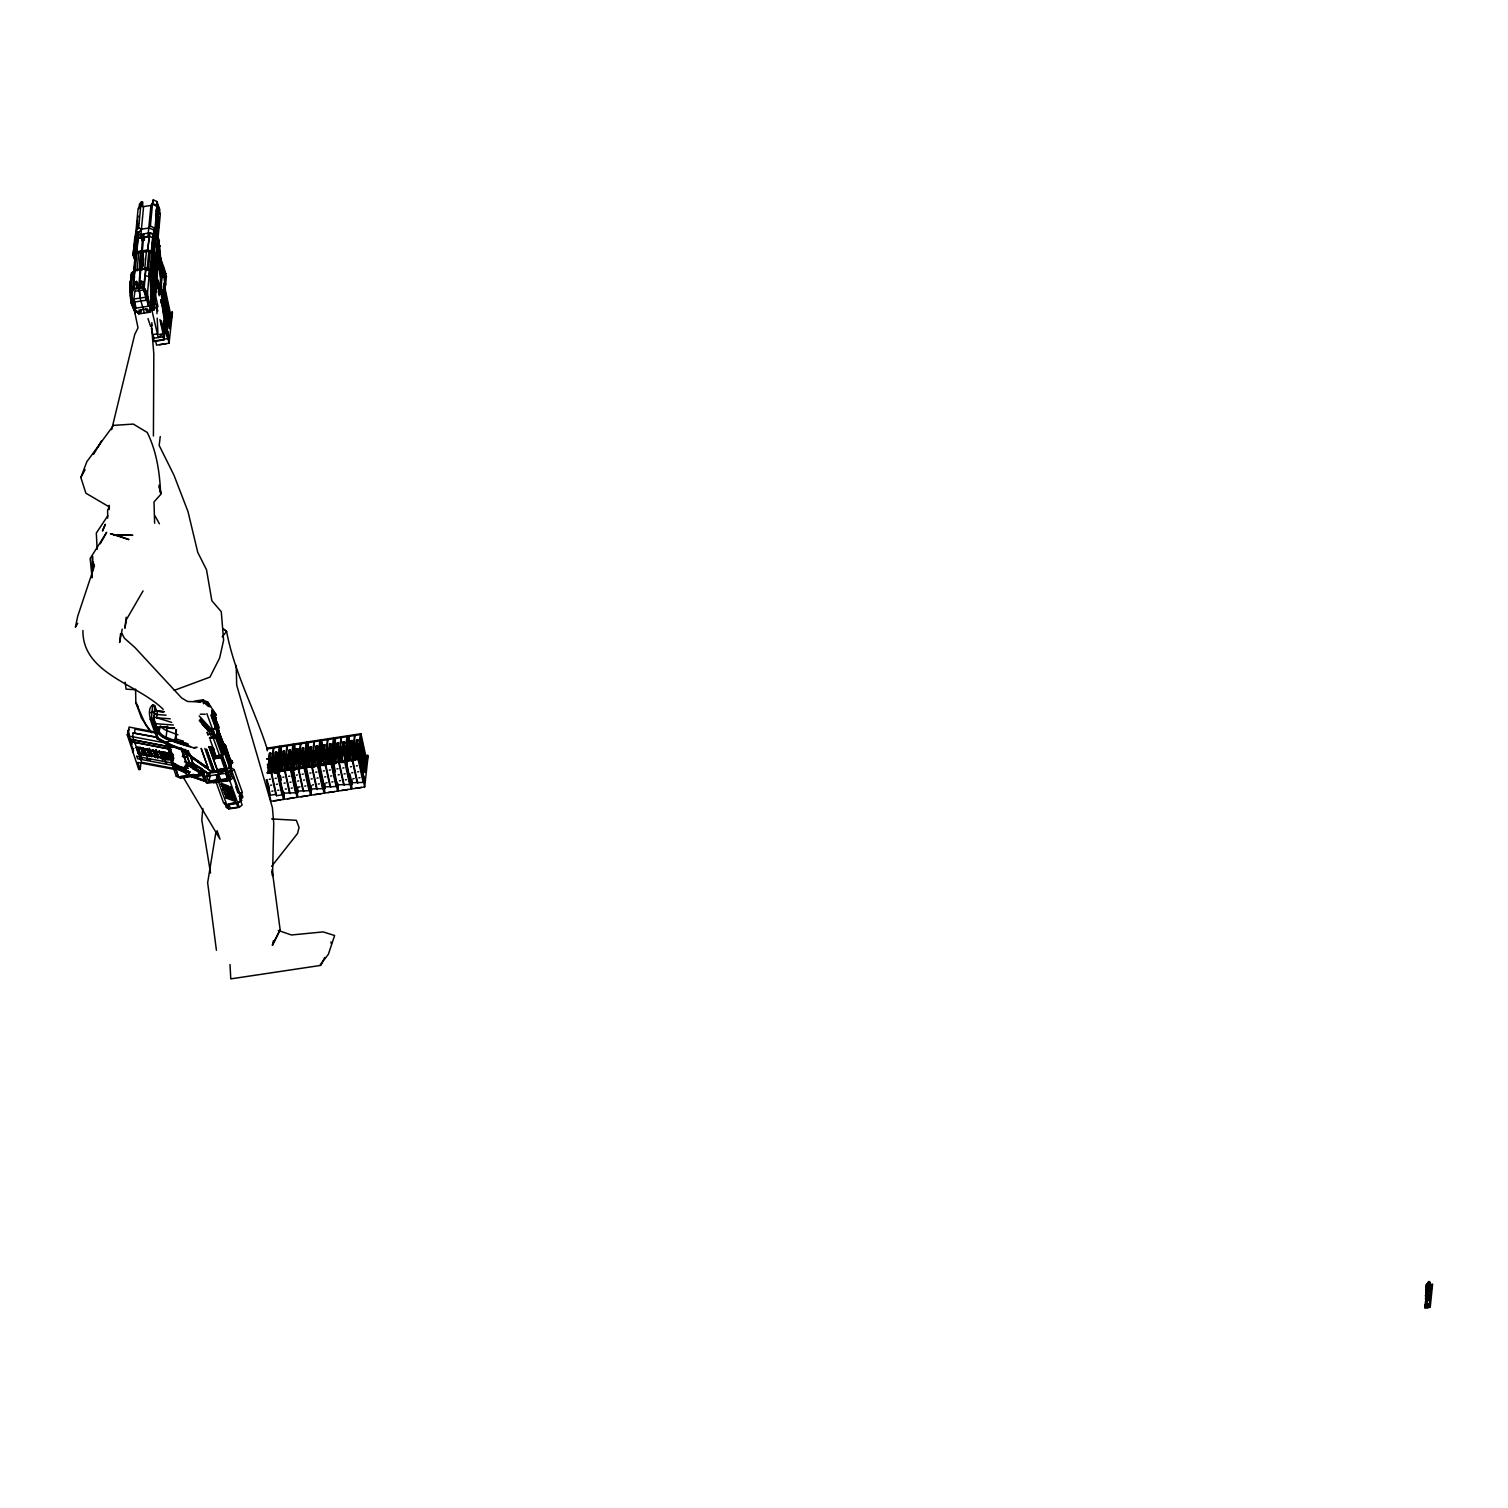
<?xml version="1.0" encoding="UTF-8"?>
<svg xmlns="http://www.w3.org/2000/svg" width="1508" height="1508" viewBox="0 0 1508 1508"><rect width="100%" height="100%" fill="white"/><g stroke="black" fill="none" stroke-linecap="round" stroke-linejoin="round"><path stroke-width="1.5" d="M164.429 331.76L163.75 338.753L164.24 337.679A77.775 17.304 81.3 0 0 165.126 324.748L165.258 317.679A103.675 23.054 81.3 0 0 164.919 314.776M276.812 760.409L275.889 764.462L275.907 752.398M283.523 757.223L283.485 763.387L281.091 764.33L280.394 771.606L281.374 770.607M289.404 758.317L289.423 754.32M296.416 759.41L297.453 749.08L296.416 759.41L297.076 749.137L296.19 757.393L297.019 761.144L297.057 753.133M310.573 755.056L310.591 751.059L310.139 755.319M109.141 509.553L109.179 505.293M1427.925 1292.111L1427.982 1283.911L1427.303 1294.486L1428.359 1283.855L1428.038 1292.092L1428.321 1285.985M142.374 235.399L142.035 240.507L144.259 240.168L144.561 237.039L142.374 235.399L142.035 240.507M269.423 763.368L269.555 757.355M270.573 763.199L270.705 757.186M275.285 764.481L275.361 760.466M276.435 764.292L276.511 760.296L275.889 764.462L275.04 760.635L276.303 752.322M282.957 761.295L283.07 755.282M284.07 763.123L284.183 757.11L283.824 761.521M288.971 754.377L288.895 758.392L289.385 754.377M290.045 758.204L290.12 754.207M296.605 753.208L296.435 761.22L297.717 755.225M297.585 761.05L297.755 753.039M310.045 755.15L310.139 751.135M311.195 754.961L311.289 750.946M337.113 750.984L337.189 746.969M338.263 750.814L338.339 746.799M1427.397 1292.205L1427.586 1283.968L1429.471 1285.815M1428.566 1292.017L1428.736 1283.798L1427.737 1294.298L1426.587 1294.486L1427.586 1283.949M161.111 299.809A170.442 37.907 81.3 0 1 163.354 313.664A15.664 3.487 81.3 0 1 164.07 323.994A76.738 17.059 81.3 0 1 163.184 336.774L163.938 340.224L165.937 317.585A103.675 23.054 81.3 0 0 161.601 288.48L159.075 255.399L155.494 285.936M283.711 757.186L282.618 771.116L281.506 771.285L282.957 751.135L284.522 750.89L283.391 763.123L284.937 763.745L286.181 753.736M289.536 758.298L289.668 754.264M297.019 761.144L296.19 757.393L297.019 761.144L297.302 753.095M310.686 755.037L310.837 751.022M337.886 746.875L337.208 751.173M159.094 256.586L159.264 253.024L153.401 238.453L154.476 239.715M162.053 326.614L163.43 328.631A76.738 17.059 81.3 0 1 163.053 333.909A111.14 77.172 -59 0 1 158.265 337.528L151.969 310.629A14.722 3.28 81.3 0 0 151.064 307.557L150.8 306.897M164.033 308.97L164.315 303.447M165.315 314.908L166.012 307.519M166.596 320.846L166.634 311.609L167.237 313.419M359.639 752.699L359.922 747.176M361.015 756.809L360.959 749.401L361.298 751.267M361.034 764.33L362.052 755.753L362.203 764.575L362.467 752.209M363.843 763.142L363.485 770.513L363.673 758.844M1430.508 1297.012L1430.828 1284.778L1430.564 1287.625L1431.582 1286.475L1429.113 1281.517L1426.229 1285.023L1425.625 1307.059L1428.076 1307.417L1429.264 1306.116L1431.582 1286.475L1429.754 1281.762M154.627 523.219L154.005 501.938L161.205 493.87L159.056 485.161M269.367 763.557L270.403 753.227L269.574 763.538M275.851 764.386L275.53 758.543M282.901 761.483L283.919 751.154L282.901 761.483L283.485 755.282M315.851 756.432L316.887 746.102L315.851 756.432L316.51 746.158L315.624 754.415L316.435 758.147L314.041 759.278L313.344 766.554L315.907 746.083L317.491 745.838L315.53 766.422M323.164 765.253L325.106 744.669L323.541 744.914L320.978 765.385L321.392 756.601L322.542 755.414L325.954 755.904L325.408 758.712L322.637 758.562L323.956 758.373L323.749 751.154M343.937 741.955L343.504 754L343.164 748.175M1427.982 1283.911L1427.303 1294.486L1428.359 1283.855M135.588 233.627L136.116 232.081L137.115 233.815M154.306 230.743L154.834 229.216L155.833 230.95M163.543 304.804L163.882 300.149M164.806 310.742L165.616 302.995L165.352 305.747M166.087 316.68L166.427 312.024M267.444 767.61L271.289 767.025L272.42 757.242L272.948 758.694M277.811 763.312L278.151 758.675M286.803 756.601L286.143 754.754L285.446 762.143L281.958 761.653L280.978 765.536L284.823 764.952L284.937 763.745M287.255 769.702L288.857 750.23L290.422 749.985L288.594 769.495L290.139 770.117L291.855 754.264M309.743 766.253L311.289 766.875L313.004 751.022L313.532 752.473M326.03 755.923L326.727 748.515L327.387 750.362M331.93 755.018L332.439 748.025M341.637 758.128L341.958 755.319L344.823 755.734L346.161 745.536M354.455 746.215L353.796 744.368L353.079 751.757L354.493 735.508M359.488 743.878L358.979 750.852L360.978 733.717L348.423 735.659L349.234 743.218M1429.264 1306.116L1430.715 1285.023M364.144 763.086L364.352 760.221M1427.039 1303.911L1428.943 1306.06L1427.774 1307.116L1426.945 1304.778L1429.113 1281.517M1431.224 1289.378L1431.224 1286.399M149.311 310.591L150.819 306.067L148.35 299.225L146.238 299.545L146.389 297.114L133.797 299.055L133.496 301.506L135.89 308.141L148.632 306.199L142.996 287.745M159.433 292.986A170.046 37.813 81.3 0 0 157.492 282.75L156.757 281.223L157.944 282.693A170.442 37.907 81.3 0 1 159.886 292.929M156.304 289.611C154.382 292.232 157.077 273.759 158.887 282.222A172.1 38.266 81.3 0 1 164.353 313.513L163.675 313.626A17.04 3.789 81.3 0 1 163.957 315.643M275.022 771.813L276.322 772.812L273.872 772.454L275.323 752.304L276.888 752.077L274.946 772.661L275.926 773.038M295.078 768.722L294.192 770.079L296.492 749.061L298.056 748.816L296.096 769.4L294.72 770.041M335.511 748.232L334.512 763.312L337.076 742.822L338.64 742.596L336.812 762.106M341.26 762.181L342.957 741.917L344.54 741.691L341.807 762.275M351.948 740.692L350.252 760.729L349.14 760.899L350.591 740.748L352.175 740.503L351.175 751.022L353.023 751.757L352.457 754.566L348.631 755.15L349.272 756.959M354.776 760.107L356.491 739.844L358.075 739.599L356.227 759.127M1427.039 1287.04L1426.813 1290.037L1426.361 1285.476L1426.04 1288.322M202.807 808.533L201.808 820.05L210.536 873.075M289.102 758.486L289.819 750.249L288.801 760.579L289.442 750.305L288.801 760.579L288.575 758.562M302.637 756.413L303.353 748.175L302.316 758.505L302.976 748.232L302.316 758.505L302.09 756.488M310.271 755.225L310.987 747.007L309.951 757.336L310.61 747.063L309.951 757.336L309.724 755.319M324.126 744.99L323.485 755.263L324.522 744.933M329.687 752.247L330.403 744.028L329.385 754.358L330.026 744.085L329.385 754.358L329.159 752.341M337.321 751.078L338.037 742.86L337.019 753.171L337.66 742.916L337.019 753.171L336.793 751.154M350.855 749.005L351.571 740.767L350.535 751.097L351.194 740.824L350.535 751.097L350.308 749.08M356.755 748.1L357.471 739.862L356.435 750.192L357.094 739.919L356.435 750.192L356.208 748.175M1426.549 1285.664L1425.965 1298.011M156.078 287.086L156.606 281.657M134.457 310.742C128.708 301.732 129.556 284.937 131.667 274.871M141.337 252.307L138.774 252.703A3.506 2.564 5.5 0 0 136.794 253.646L136.003 254.437A2.997 2.187 5.5 0 0 135.588 256.247L136.587 258.999L134.589 259.357L132.93 254.72L134.646 243.636M134.796 259.263L133.138 254.645L134.796 237.227L137.888 234.739L149.971 232.892L154.702 234.965L154.118 232.684M133.496 255.681L135.663 232.873L136.87 231.968L139.056 236.662M134.74 312.74C137.586 315.53 126.917 291.478 130.706 280.017L131.931 279.47L132.61 272.326L134.891 269.97L145.899 268.292L151.026 269.857L152.233 274.55M133.138 254.645L134.344 254.098L136.531 234.475M140.583 309.969L141.3 311.968L138.302 312.269L133.854 308.669L131.385 301.826L130.536 295.662L132.723 272.665L135.023 270.309L146.031 268.631L150.574 269.932L150.706 300.884L153.91 309.8L155.362 291.968L154.495 303.768M132.93 254.72L134.476 254.437L136.549 232.741M138.661 223.504L137.285 223.712L137.096 225.653L138.472 225.446M137.473 221.77L137.662 219.829M137.85 217.887L138.039 215.946M139.019 208.688L139.452 204.202L141.545 201.657L142.864 202.261L142.431 206.747L141.111 206.144L141.545 201.657M133.496 272.948L134.891 258.207M135.532 237.925L137.266 234.324L137.85 235.116M133.948 272.873L135.588 256.247M134.269 272.684L136.003 254.437M141.733 237.83L137.53 238.471L137.888 234.739M137.511 235.493L135.965 231.158L138.661 227.878L140.81 205.295L143.58 206.577L150.932 205.446L152.534 203.486L157.171 205.635L160.3 214.306L158.151 236.888L155.456 240.168M131.931 279.47L134.212 277.114L135.06 267.35M134.344 254.098L136.644 251.742L137.944 238.057L149.122 236.172L152.779 237.623M134.985 290.95L133.496 301.506L131.385 301.826L134.891 269.97M135.268 269.593L136.794 253.646M134.476 254.437L136.757 252.081L138.736 232.439L141.432 229.159L148.764 228.028L154.382 230.008L152.308 251.704L153.967 256.322L152.44 272.288M134.212 277.114L133.665 288.348L143.618 286.822L145.899 268.292L144.203 287.764L148.35 299.225L147.482 293.042L149.688 270.064M137.021 270.931L138.774 252.703M130.536 295.662L136.644 281.43L136.87 287.858L136.644 281.43M140.734 236.492L143.58 206.577M136.644 251.742L140.904 251.082L139.603 270.535M139.283 269.668L140.904 251.082M139.999 266.275L141.13 258.603M144.259 240.168L143.166 235.286M138.906 290.648L143.392 239.357M143.618 237.02L143.92 233.815M140.112 281.845L140.564 280.827L144.052 282.203L140.847 282.693L140.414 287.312L140.47 281.789L147.482 293.042M140.47 281.789L140.564 280.827M151.12 272.628L152.647 256.53L154.438 256.247L152.76 251.629L147.652 250.045L143.392 250.705L141.639 268.933L143.505 251.044L147.765 250.385L152.308 251.704M142.091 270.158L143.392 250.705M142.789 266.746L143.618 258.207M143.317 265.483L143.298 257.378M144.655 269.762L146.389 251.534A3.506 2.564 5.5 0 1 148.802 251.798L150.046 252.288A2.997 2.187 5.5 0 1 151.648 253.778L152.647 256.53M148.067 235.38L150.932 205.446M147.652 250.045L149.971 232.892M147.765 250.385L149.424 232.967L154.664 234.211M148.764 228.028L150.385 226.068L152.534 203.486M153.269 199.848L152.082 205.276L153.269 199.848L156.889 201.525L159.829 209.687L159.396 214.193M148.802 251.798L147.068 270.026L148.312 270.516L150.046 252.288M149.556 269.725L148.877 276.869L150.348 277.001L151.158 300.808L154.382 309.743M151.309 251.497L152.968 234.079M151.422 251.836L153.948 229.348L155.531 230.159L159.433 240.978L158.415 242.543L159.169 251.157M150.14 269.725L151.648 253.778M150.084 272.797L150.48 268.518M153.59 239.847L153.627 235.945L158.698 249.838L157.435 251.534M153.778 234.343L154.287 231.704L157.247 239.263L157.379 237.83M158.66 212.138L156.455 206.012L156.889 201.525M151.026 269.857L150.348 277.001L144.693 275.512M152.76 251.629L154.419 234.211M157.171 205.635L155.022 228.217L158.151 236.888M160.621 280.186C159.867 264.239 162.544 245.879 155.022 231.648C153.345 233.702 154.853 243.184 154.155 239.527M150.913 275.851L151.988 271.76L152.968 276.492C155.908 261.77 152.101 249.838 155.362 235.606M153.137 252.665L154.966 240.507M157.096 213.005L158.623 225.352L157.096 213.005L155.72 213.231M157.473 209.122L159 221.469L157.473 209.122L156.097 209.329L156.775 213.495M151.988 271.76L152.195 300.45L154.099 307.726L151.516 300.544L150.8 280.13M151.988 280.62C151.328 259.659 155.437 295.21 155.154 296.774M157.624 221.676L157.812 219.734L159.188 219.527M149.744 305.917L149.895 312.213L138.887 313.909L135.098 309.951L138.887 313.909M152.685 274.494L154.532 255.21M150.084 310.177L150.668 304.05M145.673 309.178L146.389 311.176L149.349 310.723L151.78 299.3M153.42 277.717L155.758 253.174M158.076 231.195L157.888 233.137L156.361 220.79L158.076 231.195L156.7 231.403L156.003 227.237M158.434 227.293L158.246 229.235L156.719 216.907L158.434 227.293L157.058 227.519M149.895 312.213L151.705 302.938M154.985 280.13L157.982 248.877L154.306 280.224L156.398 246.483M152.195 278.358L153.194 301.242L154.683 283.221M155.682 271.101L154.57 282.769L157.699 250.083M156.135 266.426L157.247 254.758M158.717 246.143L156.643 238.603L159.66 245.993M155.286 285.389L154.627 292.778L156.38 288.82M153.326 299.621L153.684 304.767L153.891 293.985M153.929 309.762L159.075 255.399M155.833 289.687L155.626 291.873A6.729 1.489 81.3 0 0 156.342 299.187L157.982 306.633M158.755 294.286L158.095 283.749M160.564 277.189L159.264 253.024L159.98 266.878M159.132 295.794L159.546 291.346M160.621 277.152L160.659 285.446A105.108 23.374 81.3 0 1 161.733 291.289M162.883 277.491L162.43 268.594L164.165 268.33L166.408 276.379L165.56 285.238L163.844 285.502M160.451 293.815L162.148 275.983L160.432 276.247L162.204 277.02M158.397 255.493L160.018 274.041L163.656 274.55L163.543 266.596L160.074 256.963L158.359 257.227M165.56 285.238L164.165 268.33M161.224 303.334L161.224 303.334A170.046 37.813 81.3 0 0 160.64 299.885M163.524 287.349L163.92 283.297M163.543 292.439L164.334 284.088M163.825 294.437L164.824 284.013M163.637 300.431L165.296 288.122L163.92 276.756L162.148 275.983M163.543 305.276L163.901 301.581M163.505 310.516L164.674 302.957M164.994 309.366L165.578 302.543L166.351 304.691M165.352 315.191L166.163 306.803M166.106 317.151L166.86 308.48L167.633 310.629L166.785 309.178M166.634 321.129L167.426 312.74M140.885 762.784L140.244 769.419L138.793 769.627L127.275 734.867L128.821 729.288M167.746 318.622L167.2 324.936L168.915 316.567L168.142 314.418M132.421 751.908L133.533 750.739L128.18 735.904L129.028 727.063L156.078 732.191M168.708 318.678L168.104 324.974L168.576 319.394M163.486 294.437L169.744 323.428L169.235 328.819L163.467 302.071M164.975 316.378L168.764 338.753L168.029 332.043M170.008 746.818L130.762 739.372L172.289 747.478M170.272 322.957L170.819 320.657L164.089 289.442M155.531 340.638L156.512 345.144L169.047 343.221L172.459 312.721L172.063 311.628L171.441 318.207L164.146 284.371M170.838 749.438L131.611 741.766L170.875 749.212M157.36 737.186L133.119 732.945L132.742 736.752L141.62 762.313L186.822 770.871M134.589 732.869L134.966 729.061L155.456 732.945M172.911 760.126L138.265 753.566L136.248 747.403L173.194 754.396M136.757 756.356L173.703 763.35M138.265 753.566L172.949 759.693M145.616 755.583L142.902 748.006L145.635 754.245M216.172 782.332L223.636 803.067L226.86 805.008L237.925 803.312L241.619 800.314L233.401 777.487L229.706 780.484L213.476 782.859L212.967 781.427L225.748 779.466A2.45 1.791 5.5 0 0 227.482 777.336L225.333 770.626L223.655 769.759L211.535 771.625L188.594 755.338L187.199 751.455A100.112 73.27 5.5 0 1 157.02 738.675C155.682 731.55 143.788 711.229 152.704 704.915A2.205 1.621 5.5 0 1 154.947 706.083A73.081 53.496 5.5 0 0 156.719 711.173M187.765 744.669A162.317 118.812 5.5 0 1 166.163 737.224A14.91 10.914 5.5 0 1 159.019 731.267A73.081 53.496 5.5 0 1 153.684 719.241A2.205 1.621 5.5 0 0 151.441 718.072L152.704 704.915M149.198 748.213L151.761 756.752M149.933 751.173L149.744 749.099L151.516 755.527L149.217 749.174L152.27 755.753M153.684 719.241L154.947 706.083M157.02 738.675L157.454 734.283M157.737 732.077L157.775 731.625A74.081 54.213 5.5 0 1 152.383 719.486L152.346 719.957A74.081 54.213 5.5 0 0 157.737 732.077A16.23 11.875 5.5 0 0 165.503 738.524A163.901 119.961 5.5 0 0 193.797 747.798L194.343 747.893A3.299 2.413 5.5 0 0 197.077 747.214M156.078 752.341L155.889 750.268L157.68 756.696M158.17 738.581L151.422 719.259L158.17 738.581L160.074 739.674A98.736 72.271 5.5 0 0 184.9 750.211L188.274 751.191L184.937 749.759A98.736 72.271 5.5 0 1 160.112 739.222L158.227 738.128M159.019 731.267L160.319 726.818A7.578 5.542 5.5 0 1 162.223 727.007A3.713 2.714 5.5 0 1 163.034 727.252L167.972 727.365L161.224 727.327A3.77 2.771 5.5 0 0 160.319 727.044A7.804 5.712 5.5 0 0 158.378 726.875L157.36 728.025L159.32 727.968M162.261 753.133L163.825 757.864M165.503 738.543L165.541 738.072A16.23 11.875 5.5 0 1 157.775 731.625M166.163 737.224L167.218 726.253M168.368 754.679L168.18 752.586L169.97 759.033M171.629 758.882C169.575 760.428 169.518 747.026 166.012 743.689L164.994 742.879M175.927 729.778L175.362 740.39A161.959 118.529 5.5 0 0 187.803 744.349M173.608 758.053L172.496 760.39L173.608 758.053L168.293 743.331M170.8 741.107L175.38 740.409L176.285 729.721M175.38 740.409L176.455 729.589M187.218 776.488L186.295 772.435L175.135 766.253L175.022 767.402L186.181 773.585L187.218 776.488L180.715 777.487L178.246 776.356L166.219 743.84L170.498 744.65M178.887 742.841L179 741.691M198.868 773.566L203.128 774.735L180.508 778.203L176.304 776.3L177.718 775.753M178.246 776.356L175.135 766.253M182.92 741.088L182.053 742.351L182.92 741.088L181.676 740.692A167.671 122.713 5.5 0 1 175.588 738.656M180.715 777.487L180.828 776.337L187.331 775.338M181.318 767.327L174.08 763.35L173.967 764.499L183.034 769.457L187.105 764.236L181.205 747.836M187.991 772.19L184.9 769.269L189.179 764.876L201.827 773.114L201.714 774.264L189.424 776.149L188.104 771.04L184.9 769.269M187.199 751.455L187.218 751.154A100.112 73.27 5.5 0 1 164.07 742.238L175.286 740.183M186.558 765.875L186.672 764.763M186.181 773.585L186.295 772.435M183.034 769.457L187.105 764.236M188.594 755.338L187.218 751.154M184.787 770.418L189.179 764.876M206.728 776.3L208.613 781.502L213.024 780.824L213.533 782.275L207.369 783.217L204.014 773.906L190.159 764.895L185.107 749.401M189.424 776.149L188.104 771.04M193.797 747.798L194.381 747.44A3.299 2.413 5.5 0 0 196.153 747.271M225.276 771.21L207.143 773.265L193.269 764.292L189.782 753.868M192.213 777.035L192.308 776.017L204.73 780.239L204.636 781.257L192.213 777.035L202.543 775.451L202.637 774.433L204.73 780.239M197.661 770.136L202.072 771.926L193.062 769.023M204.127 772.756L204.014 773.906L201.902 771.304L205.861 782.332L207.369 783.217M199.226 720.56L209.405 731.927L202.091 724.142M212.119 709.684L211.591 715.414L218.264 734.415L215.135 737.751L211.195 738.355M202.204 768.891L193.326 763.708L207.199 772.68M212.496 717.94L212.59 716.979M211.007 735.81L209.442 731.474M200.281 719.146L211.252 731.38L200.225 719.599M208.368 768.138L189.706 755.169L208.311 768.59L201.243 748.364M213.476 717.94L213.269 720.07L215.776 717.582M213.702 715.546L213.91 713.416L216.04 714.962L213.702 715.546L212.006 710.89L215.682 713.981L212.213 708.741M199.207 715.942L212.534 730.532L215.701 726.856M208.613 781.502L216.473 779.674L216.945 774.622L216.982 781.125M209.989 773.906L209.178 782.313L208.669 780.88M209.48 738.015L213.457 736.96L209.537 737.563M211.78 713.265L215.437 716.602L210.875 715.131L217.831 734.49L215.154 737.431L211.233 738.034M213.929 733.246L207.897 734.754M215.946 719.9L218.962 727.044L217.831 734.49L218.528 727.101L213.024 711.795M211.535 771.625L188.613 755.037M214.004 750.381L214.136 748.892M214.155 770.173L212.722 770.852L214.155 770.173L206.577 749.137M214.928 758.336L220.828 757.431L214.89 758.788L211.252 748.1M215.983 755.885L215.87 757.073L221.77 756.168L224.899 752.85L225.163 749.985L223.618 750.23L223.448 751.945A3.336 2.149 -19.8 0 1 222.543 753.529L221.657 754.339A2.865 1.847 -19.8 0 1 219.489 755.338L215.983 755.885L210.121 739.617M217.359 769.683L224.824 768.533L217.322 770.136L209.028 746.535M217.944 775.187L217.623 778.467L215.418 780.258M226.275 780.899L227.444 780.71A3.94 2.884 5.5 0 0 229.725 777.902L221.789 755.866L224.466 752.907L224.73 750.06L218.528 731.569M222.995 743.312L225.163 745.518L231.497 763.123M231.158 789.645L230.554 786.761L231.158 789.645L221.959 786.309L221.356 783.406L228.707 786.083M224.899 748.383L225.597 745.461L223.014 743.01M221.959 786.309L221.356 783.406M223.655 769.759L211.572 771.304M223.373 790.23L222.769 787.346L223.373 790.23L232.571 793.566L231.968 790.682L224.598 788.005M219.923 770.72L225.785 770.154L223.674 769.457M227.859 792.605L233.382 794.603L233.985 797.506L224.786 794.151L224.183 791.266M225.748 779.466L225.804 778.863A2.45 1.791 5.5 0 0 227.538 776.733L227.482 777.336M224.786 794.151L234.079 796.582M226.784 775.376L226.257 773.17L204.975 776.563M222.279 755.206L228.613 772.812L227.143 773.924L230.799 770.513M235.399 801.427L234.796 798.543L235.399 801.427L226.2 798.09L225.597 795.206L232.948 797.864M227.274 780.748L227.331 780.164A3.94 2.884 5.5 0 0 229.782 777.317M230.008 768.006A3.94 2.884 5.5 0 0 230.856 765.951L229.159 759.071L232.043 760.711L232.571 762.878L230.159 763.727L229.876 766.667L227.029 769.645M226.2 798.09L225.597 795.206M230.159 759.353L225.597 745.461M229.744 777.186L221.846 755.263M231.535 762.765L230.762 770.871L224.466 752.907M232.043 760.711L229.028 760.56M232.571 762.878L230.309 762.237M232.571 793.566L231.968 790.682M233.985 797.506L233.382 794.603M229.932 765.857L240.149 794.245L239.678 799.165L241.619 800.314M267.84 772.68L269.423 753.208L271.006 752.982L269.159 772.492L270.705 773.095L273.325 747.968M268.65 763.538L269.63 753.321M268.518 766.875L268.537 765.404L269.951 765.461L268.424 766.611M270.29 763.595L270.705 759.146M272.741 757.864L278.245 757.393L272.741 757.864L271.402 771.964L276.586 795.696L282.015 794.867L276.812 771.116M271.497 772.039L276.888 771.474L279.225 747.063L267.896 748.797M272.816 758.222L273.796 747.893M273.759 757.695L273.231 764.028L273.74 760.484M275.512 752.417L275.285 764.669L276.134 760.503M274.173 772.661L275.926 772.925M275.285 764.669L275.662 760.597M276.661 752.247L276.435 764.499M275.983 764.782L276.398 760.352M278.169 757.035L276.605 772.19L275.059 771.587M266.275 779.636L270.95 801.351L283.504 799.41L277.415 771.191C276.756 765.027 279.677 776.714 277.623 769.061M290.347 769.042L295.549 792.793L283.919 793.133C277.02 783.444 279.696 752.53 279.131 753.133M281.185 757.996L279.809 746.177L267.255 748.119L267.312 750.796M297.83 787.044L297.019 797.336L284.484 799.259L278.396 771.04L279.357 764.349L279.772 769.438M279.037 764.405L280.846 748.722L281.28 753.642M280.526 748.76L280.79 746.026L293.325 744.104L294.267 748.458M279.018 770.776L280.375 756.696L285.86 756.224L280.375 756.696M281.393 756.526L281.581 764.99M283.334 761.295L284.296 751.078M286.859 745.894L284.239 771.022L282.693 770.399M287.331 745.819L284.993 770.23L290.422 769.4L292.759 744.99L281.43 746.724L279.093 771.135L284.522 770.305M286.294 770.701L287.462 754.547M283.504 799.41L284.164 792.416M288.066 760.56L289.046 750.343M289.216 760.39L290.196 750.173M289.913 758.505L290.309 754.302M297.019 797.336L290.95 769.118C290.29 762.954 293.193 774.641 291.138 766.988M303.881 766.969L309.065 790.72L297.453 791.059L291.572 762.482L292.194 751.418M293.061 746.837L293.494 751.776L293.325 744.104M311.44 785.932L310.554 795.263L298 797.185L291.93 768.967C291.968 762.69 294.55 774.433 292.137 766.837M293.287 767.365C291.666 763.859 294.343 738.826 294.795 751.568M294.06 746.686L294.305 743.953L306.859 742.03L307.802 746.366M292.552 768.703L293.909 754.622L299.395 754.132L293.909 754.622M294.72 763.84L293.626 755.338M294.889 768.533L293.928 769.532L294.927 754.452M296.68 749.174L296.435 761.427L297.83 749.005M297.019 753.208L296.209 761.597L295.474 759.561L298.904 760.051L298.358 762.86L294.512 763.463L295.587 761.257L297.001 761.314L297.981 757.148M297.151 761.54L297.755 754.999M297.773 768.948L299.319 753.793M300.375 743.821L298.961 760.07L299.47 753.095L299.998 754.547M300.865 743.746L298.527 768.156L303.956 767.327L306.275 742.916L294.965 744.65L292.627 769.061L298.075 767.968L302.882 790.211M301.166 763.161L300.997 752.473M305.389 753.623L304.239 761.955L301.468 761.823L302.901 760.409L300.526 761.351L299.828 768.628L302.373 748.156L303.956 747.911L302.034 768.138L300.149 768.684M301.6 758.486L302.58 748.27M301.468 761.823L301.487 760.352M305.295 767.742C303.334 763.576 308.197 729.137 304.861 759.165L301.374 758.656L300.224 759.862L300.997 762.011M305.558 751.851L306.859 742.03M310.554 795.263L304.352 764.971M305.445 766.893L317.999 764.971L324.088 793.189L311.534 795.112L305.445 766.893L306.407 760.202L306.821 765.291M306.086 760.258L307.915 744.556L308.329 749.495M307.575 744.613L307.839 741.879L320.393 739.957L321.788 746.46M307.349 757.582C308.16 747.629 305.766 759.071 308.254 761.766M307.462 767.459L308.631 751.304M308.424 766.46L310.007 746.988L311.591 746.743L309.668 766.969L308.556 767.138M309.234 757.318L310.214 747.101M310.384 757.129L311.364 746.912M309.008 760.39L310.422 760.447C310.309 756.432 313.664 762.709 310.328 760.183L308.028 761.389L308.688 763.18M311.082 755.263L311.477 751.059M313.909 741.729L311.572 766.158L306.162 766.988L308.48 742.577L319.809 740.824L317.189 765.97M314.38 741.672L312.062 766.083L317.472 765.235M314.588 762.275L314.361 751.474M314.701 761.069L314.343 752.247M313.626 767.101L314.493 765.744M313.928 760.484L316.322 759.542L315.002 759.749L315.021 758.279M317.264 746.008L317.208 758.373M317.886 762.878L319.149 765.612L317.886 762.878L319.394 746.95L320.657 749.834L319.715 746.894M319.131 748.665L317.773 759.881L316.228 759.278M319.394 746.95L320.393 739.957M318.037 765.744L318.433 761.691M338.282 784.122L337.603 791.116L325.068 793.038L318.98 764.82L319.941 758.128L320.356 763.218M319.621 758.185L321.43 742.483L321.864 747.421M321.11 742.539L321.374 739.806L333.909 737.883L335.323 744.386M321.788 759.693L320.695 751.173M321.977 750.305L322.165 758.75M323.73 745.027L323.504 757.28M322.637 758.562L322.655 757.091L325.521 757.506M327.443 739.655L324.823 764.801L323.277 764.179M325.615 763.727L331.006 763.161L333.343 738.75L322.015 740.485L319.696 764.895L325.106 764.066M326.934 749.91L332.344 749.08L326.934 749.91L327.915 739.58M328.235 758.995L328.047 748.326M324.295 790.852L324.974 783.858M326.878 764.481L329.441 744.01L331.006 743.764L329.102 763.99L327.99 764.16M327.858 763.482L328.537 756.187L331.421 756.601L331.854 754.999L328.442 754.509L327.274 755.697L328.047 757.845M329.818 754.151L330.78 743.934M332.269 748.722L330.723 763.896L329.178 763.274M337.603 791.116L331.534 762.897C330.874 756.714 333.777 768.42 331.741 760.767M344.465 760.748L349.668 784.48L338.037 784.82C331.138 775.15 333.815 744.236 333.249 744.82M333.588 742.294L334.399 745.499L333.909 737.883M352.024 779.711L351.138 789.023L338.603 790.965L332.514 762.746L333.475 756.055L333.871 761.125M333.155 756.092L334.964 740.409L335.379 745.348M334.644 740.466L334.908 737.732L347.443 735.81L349.309 744.481M333.136 762.482L334.493 748.383L339.979 747.911L334.493 748.383M335.681 747.157L334.983 754.547L335.492 751.022M337.434 752.982L338.414 742.765M338.131 751.116L338.527 746.894M338.358 762.709L340.978 737.582M339.206 762.501L341.449 737.506M341.411 747.327L340.883 753.642L341.373 750.117M345.389 752.926L341.958 752.435L340.808 753.623L340.412 762.407L341.373 761.408M342.184 752.247L343.164 742.03M344.314 741.861L344.069 754.113M345.803 746.649L340.374 747.478L345.803 746.649L344.258 761.804L342.693 761.201M351.138 789.023L344.936 758.731M357.98 758.656L363.183 782.407L351.571 782.746C344.672 773.057 347.33 742.162 346.783 742.747M347.613 743.463L347.443 735.81M345.087 761.597L345.483 757.544M347.707 757.883L346.689 747.987M363.503 756.017L367.688 755.376L368.065 756.451L364.672 786.95L352.118 788.873L346.048 760.654C346.086 754.377 348.65 766.139 346.237 758.524M346.67 754.019C348.423 772.039 346.312 748.288 348.159 738.373M346.67 760.409L348.009 746.309L353.513 745.838L348.009 746.309M349.291 757.638L347.745 747.026M349.385 755.753L349.215 745.065M352.57 753.359L348.744 753.943L348.046 761.22L349.008 760.221M349.818 751.078L350.798 740.862M353.438 745.48L351.892 760.635L350.327 760.032M352.193 759.655L346.746 760.748L349.083 736.338L360.393 734.603L358.056 759.014L352.646 759.844L354.964 735.433M355.285 754.848L355.115 744.16M355.115 753.698L354.342 751.549L355.492 750.362L358.904 750.852L358.357 753.661L355.586 753.51L357.019 752.096L354.625 753.039L353.946 760.315L354.908 759.316M354.248 760.371L356.152 759.825M355.718 750.173L356.699 739.957M355.586 753.51L355.605 752.04M357.773 759.73L358.47 752.454L357.019 752.096M358.885 752.153L364.71 782.445L359.733 759.391C357.415 758.826 360.355 733.831 360.525 742.407M364.672 786.95L358.47 756.658M359.13 754.264L358.659 755.527M359.677 753.001L359.771 744.198M361.166 756.827L361.769 750.532M361.091 763.896L361.486 759.636M361.298 763.972L362.24 755.338L362.58 757.204M363.786 758.618L363.522 770.814L364.521 760.296M360.393 744.104L364.748 767.252L365.37 760.767M365.351 767.157L364.842 772.567L359.262 749.608L363.767 770.569M363.843 753.962L366.218 766.648L360.714 736.451M364.71 782.445L359.224 752.096M367.688 755.376L367.047 761.936L360.978 733.717M1428.302 1307.116L1425.418 1306.701L1427.379 1283.836L1428.717 1281.574M1425.041 1305.457L1425.927 1304.081L1426.021 1306.833L1425.569 1305.419M1427.492 1292.356L1428.114 1285.872L1428.434 1292.243M1426.964 1307.587L1428.076 1307.417M1428.943 1306.06L1428.378 1304.439M1426.021 1300.443L1426.342 1297.634L1429.207 1298.049C1430.526 1303.836 1427.699 1292.94 1429.98 1298.614L1428.924 1299.331M1429.019 1299.613L1430.545 1297.295L1430.809 1284.326L1427.379 1283.836L1426.229 1285.023L1427.002 1287.172M1429.509 1299.896L1428.981 1296.842M1432.6 1284.043L1430.225 1307.304L1424.815 1308.152L1425.833 1299.048M275.267 762.652L275.681 758.524M323.485 755.263L323.9 751.135M343.56 742.011L342.9 752.266L343.315 748.138M120.565 633.662L119.622 642.483L122.223 629.119M126.182 617.206L124.881 628.252L126.483 619.449L143.072 590.91M160.244 436.547L159.169 445.407L174.004 475.284L187.991 511.57L197.774 552.437L206.502 569.704L211.855 600.75L221.28 611.72L223.599 640.24L219.621 658.054L209.951 677.111L174.287 690.344M287.462 764.085L287.274 758.411M295.097 762.916L294.908 757.242M300.299 759.862L300.789 756.337M308.631 760.843L308.424 755.169M314.493 759.636L314.324 754.264M321.958 753.095L322.109 758.467M327.349 755.715L327.858 752.19M349.215 754.603L349.008 748.929M354.399 751.568L354.908 748.025M342.9 752.266L343.221 750.173L343.504 754M163.448 327.802L163.015 327.387A8.2 1.828 81.3 0 1 162.562 325.558L161.281 320.733M215.927 832.058L207.652 882.708L216.417 950.285M284.258 759.259L283.523 763.293L282.675 759.466L283.485 763.218L284.447 759.24M297.773 757.186L296.906 761.05L298.471 761.653M269.819 763.425L270.667 759.391M283.353 761.351L284.183 757.318M337.886 751.022L338.716 746.988M272.119 869.72L280.149 929.814L272.439 945.252L273.4 940.747M111.649 429.686L134.721 334.493L138.02 327.839L134.382 310.403M274.004 768.514L273.344 766.705L277.189 766.121L277.736 763.312L274.324 762.822L273.174 764.009L272.76 772.775L273.74 771.776M335.737 759.033L336.058 756.224L338.942 756.639L340.261 746.441L340.921 748.288M107.652 518.111L107.633 510.006L109.443 507.027L85.881 493.191L80.848 477.452L86.842 461.712L113.515 425.369L133.345 424.087L147.237 432.476C156.606 451.288 159.678 472.381 160.621 493.173L159.075 486.745M319.093 749.702L318.395 757.091L316.473 756.337L313.758 757.77M346.293 743.124L346.991 744.481L346.388 742.407M361.109 746.969L361.807 748.345M324.71 957.542L320.902 965.384L230.781 978.88L230.008 964.573M272.42 945.252L280.149 929.814M212.534 730.532L215.663 727.214M154.25 341.6L151.384 328.254M80.848 477.452L85.089 469.742M100.32 543.728L106.634 532.343L90.16 558.507L92.045 577.225M98.058 447.16L101.507 441.09L93.553 454.323M77.719 623.294L75.4 627.196L77.7 616.282L94.005 567.272L92.93 561.655L94.457 566.084M107.841 515.736L96.324 533.04L97.153 549.421M222.204 636.866L226.596 631.381L222.995 628.704M140.81 205.295L138.114 208.575L135.965 231.158L138.736 232.439M153.42 230.177L155.022 228.217L150.385 226.068M159.037 247.482L160.3 245.955M271.61 866.365L297.547 833.49L299.074 827.402L296.322 820.314L271.647 818.919M127.275 734.867L128.387 733.699L132.157 744.141M132.629 749.702L133.741 748.534M267.274 764.914L268.424 763.727L271.836 764.217M268.537 765.404L267.915 766.347M277.302 764.914L274.437 764.499L273.344 766.705M286.69 761.936L287.839 760.748L291.27 761.22M286.878 764.631L289.159 763.425C292.005 765.216 290.309 761.088 287.953 762.426L287.519 766.441M294.324 760.767L295.474 759.561M301.053 764.367L301.374 761.559M307.858 758.675L309.008 757.487L312.42 757.977M310.535 759.24L309.121 759.184L308.028 761.389M322.655 757.091L322.222 761.106M314.135 767.063L315.53 766.309M321.562 759.297L322.542 758.298M328.103 760.202L327.462 758.392L331.308 757.808L331.421 756.601M321.298 765.442L324.54 765.423L323.24 764.405M340.582 748.307L340.073 746.856L339.545 753.83L336.058 753.34L334.908 754.528L335.681 756.677M339.055 755.433L336.171 755.018L335.096 757.223M341.751 756.922L342.071 754.113L344.955 754.528M335.662 762.501L334.776 763.84L336.736 762.822M348.442 752.454L351.175 751.022M340.733 762.445L343.956 762.445L342.674 761.427M355.172 756.055L355.492 753.246M1430.131 1282.837L1428.321 1281.989M1425.192 1295.843L1426.361 1294.656L1429.773 1295.146M1429.339 1296.805L1426.455 1296.39L1425.38 1298.633M1424.777 1304.891L1428.623 1304.307M1429.867 1299.839L1428.792 1300.575M1425.55 1305.532L1426.964 1304.665M136.135 237.02L138.416 234.664M134.74 277.038L130.706 280.017L131.385 272.873L132.61 272.326M136.285 281.487L134.099 283.73L137.303 283.24M320.318 964.611L328.367 954.3L334.625 935.526L323.183 931.906L291.459 934.979L278.245 930.455M183.165 753.887L184.315 752.831M183.882 755.565L185.277 754.32M215.022 735.923L215.908 735.112L222.543 753.529M194.042 767.874L195.437 766.63M240.149 794.245L242.373 792.454L234.155 769.627L231.949 771.417L231.478 776.337L227.783 779.334L220.847 780.39L217.623 778.467L216.285 774.754M237.642 802.803L240.526 800.484L242.147 805.008L239.282 807.346L228.858 808.929L227.237 804.405L224.73 802.897L226.37 807.44L227.406 806.591M241.864 797.996L242.901 797.148L241.28 792.624L240.224 793.453L241.864 797.996L238.943 796.243M151.969 310.629L156.7 306.935A14.778 3.28 81.3 0 0 155.795 303.862L155.173 302.618A4.449 0.999 81.3 0 0 154.532 303.391M149.876 307.01L152.949 304.842M154.532 280.545L157.529 279.018M171.667 728.345C178.566 728.232 163.43 728.59 168.557 727.478L167.369 727.648L174.306 728.421M169.16 727.629L167.953 727.817L170.894 728.251M155.908 211.29L157.284 211.063M155.531 215.173L156.907 214.965M135.4 235.55L136.832 236.945M149.612 236.624L143.562 237.548L142.77 235.342L138.698 288.612M136.757 252.081L141.017 251.421M143.826 251.93L146.389 251.534M154.287 240.62L158.227 250.347L160.225 272.684M154.909 256.228L153.91 251.497M151.102 262.128L152.12 261.977M161.827 266.859L163.543 266.596M132.723 272.665L130.989 282.241L131.969 292.232M161.45 270.799L163.166 270.535M162.167 271.459L163.882 271.195M149.349 273.627L153.345 279.527M160.037 273.966L163.656 274.55M164.278 273.702L165.993 273.438M130.423 280.978L131.875 303.56L135.192 312.684M152.836 277.924L154.099 277.623M164.692 276.643L166.408 276.379M151.309 279.112L152.025 300.167L153.684 304.767M153.797 280.771L154.023 283.372M157.341 280.733L156.983 279.734L158.208 282.316A172.1 38.266 81.3 0 1 159.528 289.253M142.431 284.541L143.844 284.315M133.194 289.461L144.203 287.764M134.985 291.251L142.808 290.045M157.661 288.33L155.946 288.594L156.625 292.25M153.364 289.988L155.286 295.002M163.184 292.458L164.9 292.194M133.797 299.055L134.853 301.958L147.445 300.035L148.632 306.199M131.196 303.673L131.177 279.941M154.664 306.708L149.763 307.462L153.967 309.385M160.791 324.484L164.07 323.994M169.744 323.428L164.315 301.223M153.005 334.569L157.906 333.815L157.209 318.131M159.301 334.493L163.053 333.664L159.961 319.602M163.26 334.079L164.372 333.909M163.184 336.774L153.364 338.282A76.738 17.059 81.3 0 0 153.59 336.341M164.24 337.66L163.561 337.754A77.775 17.304 81.3 0 0 164.202 330.61M163.957 339.225L167.577 338.678L166.125 331.911M153.722 341.053L163.543 339.545M154.306 341.392L162.148 340.186M194.08 701.201L202.807 699.863L207.934 702.257L211.572 707.761L202.807 699.863L203.58 703.746M198.434 701.917L202.675 701.258L208.481 706.517M139.98 755.659L136.794 746.988L140.847 747.403M140.696 747.591L138.227 747.968L141.262 755.395M149.669 756.601L146.842 748.76L144.372 749.137L147.407 756.564M161.375 751.644L165.446 752.077M221.638 744.726L220.564 744.895L218.226 738.43M167.52 752.812L171.592 753.227M171.083 759.674L168.971 753.793L171.441 753.416M150.404 759.372L148.444 759.881L150.574 759.561M215.889 756.771L221.789 755.866M279.546 748.911L280.281 753.793M185.446 766.63L187.463 766.535L185.333 766.875M308.254 753.83L306.52 746.441M360.638 738.128L361.468 741.333M229.8 763.048L232.609 762.614M293.268 754.038L292.665 751.059M366.218 766.648L359.978 740.73M266.841 758.769L272.345 758.298L266.916 759.127M229.273 767.101L231.158 766.818L229.857 763.123M189.537 774.999L193.627 774.377M209.329 772.36L215.682 771.38M194.23 775.093L198.717 774.396M279.677 761.823L281.204 765.913M332.194 753.755L334.173 759.957M333.796 753.51L335.323 757.619M194.381 775.696L200.583 774.735M218.415 773.623L223.033 772.907M278.056 764.556L278.773 769.589M291.572 762.482L292.307 767.515M292.552 762.332L293.626 767.308M332.156 756.243L332.891 761.276M345.69 754.17L346.425 759.203M300.526 761.351L300.412 762.558M327.575 757.186L327.462 758.392M341.11 755.112L340.997 756.319M348.744 753.943L348.631 755.15M354.625 753.039L354.512 754.245M217.472 776.073L217.34 774.565L217.981 778.694M317.396 764.895L322.599 788.627L310.987 788.967L304.786 760.447M330.931 762.822L336.133 786.554L324.503 786.893L318.301 758.373M217.19 780.183L225.804 778.863M266.954 772.793L277.415 771.191M278.396 771.04L290.95 769.118M291.93 768.967L304.465 767.044M318.98 764.82L331.534 762.897M332.514 762.746L345.049 760.805M346.048 760.654L358.584 758.731M267.387 772.925L270.988 772.379M338.64 761.992L333.211 762.822L335.549 738.411L346.859 736.677L344.54 761.088L339.112 761.917M267.972 773.378L269.084 773.189M287.406 770.381L288.518 770.211M295.021 769.212L296.152 769.042M314.456 766.234L315.568 766.064M305.163 767.949L304.673 764.914M332.721 760.616L333.984 763.331L333.042 760.56M345.879 761.502L345.257 758.675M269.253 779.316L270.366 779.127M275.153 778.411L276.266 778.222M282.788 777.223L283.9 777.054M288.669 776.318L289.8 776.149M296.303 775.15L297.415 774.98M302.203 774.245L303.315 774.075M309.837 773.076L310.95 772.907M315.738 772.171L316.85 772.002M323.372 771.003L324.484 770.833M329.272 770.098L330.384 769.928M336.887 768.929L338.018 768.76M342.787 768.024L343.899 767.855M350.422 766.837L351.534 766.667M356.322 765.932L357.434 765.762M270.535 785.253L271.647 785.065M276.435 784.349L277.547 784.16M284.07 783.161L285.182 782.991M289.951 782.256L291.063 782.087M297.585 781.087L298.697 780.918M303.485 780.183L304.597 780.013M311.119 779.014L312.231 778.844M317.019 778.109L318.131 777.939M324.654 776.94L325.766 776.771M330.535 776.036L331.666 775.866M338.169 774.867L339.281 774.697M344.069 773.962L345.181 773.793M351.703 772.775L352.815 772.605M357.603 771.87L358.716 771.7M271.817 791.191L272.929 791.003M277.717 790.286L278.829 790.098M285.332 789.099L286.463 788.929M291.233 788.194L292.345 788.024M298.867 787.025L299.979 786.856M304.767 786.12L305.879 785.951M312.401 784.952L313.513 784.782M318.301 784.047L319.413 783.877M325.935 782.878L327.048 782.709M331.817 781.973L332.929 781.804M339.451 780.805L340.563 780.635M345.351 779.9L346.463 779.73M352.985 778.731L354.097 778.543M358.885 777.808L359.997 777.638M283.429 792.699L283.202 794.942M296.944 790.607L296.737 792.869M310.478 788.533L310.271 790.795M324.013 786.46L323.786 788.722M337.547 784.386L337.321 786.648M351.062 782.313L350.855 784.556M276.586 795.696L275.813 794.377L270.403 795.206L267.029 779.617M230.592 803.519L234.362 802.935M229.31 804.084L235.568 803.123M1425.871 1304.59L1428.321 1304.948M151.441 718.072L150.084 719.373M168.745 316.473L168.048 315.115M167.972 727.365L163.26 727.327M172.327 728.251L171.422 728.383M174.155 728.213L172.459 728.232L174.758 728.251M200.281 714.208L205.276 714.226M200.583 701.993L187.463 701.465L181.62 697.94L134.853 647.441L124.391 638.204L121.846 633.266M135.343 689.721L126.069 689.156L125.183 682.219M163.938 711.701L157.398 711.229A3.204 2.356 5.5 0 1 154.627 709.382A74.081 54.213 5.5 0 0 155.418 711.418M163.241 711.625L158.717 711.305A3.242 2.375 5.5 0 1 155.889 709.457A105.843 4.204 -7 0 1 154.627 709.382M164.165 711.719L157.398 711.229L156.775 717.808L171.686 722.389M166.087 715.188L157.077 714.528A3.204 2.356 5.5 0 1 154.325 712.662A2.205 1.621 5.5 0 0 152.063 711.493L150.706 712.794M170.291 718.807L156.775 717.808A3.204 2.356 5.5 0 1 154.005 715.961A105.843 103.317 -76.6 0 0 154.702 722.012A73.081 53.496 5.5 0 0 156.851 727.044L157.303 727.874M173.326 725.009L157.529 723.859A3.242 2.375 5.5 0 1 154.702 722.012M133.119 732.945L157.831 737.619M128.18 735.904L168.764 743.595M182.411 751.399L187.03 752.266M182.393 751.625L187.011 752.511M182.43 756.149L187.049 757.035M136.21 747.836L173.156 754.829M182.393 756.582L187.011 757.45M184.485 761.879L191.422 763.199M186.747 762.746L191.365 763.632M185.277 765.31L196.794 767.742M188.425 768.383L137.624 758.75L136.776 756.13M175.324 769.118L190.31 771.945M176.059 769.702L137.737 762.445L140.244 769.419M180.583 770.55L189.593 772.266M187.859 743.746L182.807 742.238M189.725 775.791L205.955 781.295L203.222 773.717M176.964 734.49L166.785 730.626A14.91 10.914 5.5 0 1 160.413 725.895M221.261 784.33L230.46 787.685M222.053 785.385L231.252 788.722M222.675 788.269L231.874 791.606M223.467 789.306L232.666 792.643M224.089 792.19L233.288 795.527M225.503 796.13L234.701 799.466M226.294 797.166L235.493 800.503M350.308 760.258L351.647 760.786M317.886 758.675C314.493 758.637 316.246 749.872 316.435 758.147M329.14 763.5L330.478 764.028M309.724 766.479L311.044 767.006M302.109 767.421L303.673 768.043L304.352 760.748L302.901 760.409M302.09 767.647L303.41 768.175M271.402 765.819L269.951 765.461M282.656 770.626L283.994 771.154M232.006 760.975L229.084 759.806L211.893 712.078M165.918 343.711L159.641 344.672M361.524 787.44L355.266 788.401M348.009 789.513L341.732 790.475M334.474 791.587L328.197 792.548M320.94 793.66L314.682 794.622M307.425 795.753L301.148 796.714M293.89 797.826L287.613 798.788M280.356 799.9L274.079 800.861M152.836 204.353L156.455 206.012M138.661 227.878L141.432 229.159M206.803 775.018L208.406 776.036L206.841 775.15M230.931 767.704L234.155 769.627M233.401 777.487L231.478 776.337L229.461 770.776M226.37 807.44L228.858 808.929M190.272 763.745L196.078 767.534M189.065 766.026L201.714 774.264M163.26 709.401C137.68 683.859 82.393 673.831 82.921 630.476M196.134 768.628L197.322 769.476M158.415 756.922L155.23 750.494L157.906 757.921M171.535 763.972L172.723 764.82M165.39 762.803L166.577 763.651L162.562 752.511M146.955 759.297L148.123 760.164M140.791 758.147L141.978 758.995L137.963 747.855M223.033 628.761L226.596 631.381C234.287 673.039 254.72 709.571 267.444 749.778M153.59 706.234L153.684 705.876A74.081 54.213 5.5 0 0 153.967 706.818M203.844 770.343L207.143 773.265M155.512 757.431L153.005 749.91L155.739 757.732M151.215 732.454L145.748 725.028L135.833 702.539L135.588 689.137M151.629 732.662L141.526 718.223L135.833 702.539L138.02 706.46M160.338 753.208L163.58 758.279M157.435 757.11L154.193 752.04L157.416 757.336M151.29 755.942L148.048 750.871L151.271 756.168M160.3 753.661L163.543 758.788M155.23 754.207L157.398 757.619M148.086 750.513L150.234 753.943M148.01 751.323L151.252 756.469M160.338 753.303L163.561 758.505M183.656 777.977L220.036 839.164L217.058 830.625M155.098 516.019L159.414 523.804M230.611 764.481L230.912 765.367A3.94 2.884 5.5 0 1 230.064 767.421M168.971 753.793L171.252 759.372M165.861 760.07L162.826 752.624L164.938 758.505M158.943 757.035L156.681 751.455L158.792 757.336M152.798 755.866L150.517 750.305L152.647 756.187M161.281 751.7L164.579 760.334M155.117 750.532L157.888 757.77M148.972 749.363L151.497 755.772L149.235 749.495M142.826 748.194L145.352 754.603M143.675 289.611L145.71 295.248M1428.962 1283.591L1429.697 1285.627M1427.925 1294.411L1428.66 1296.446M1427.774 1296.183L1426.455 1296.39M1426.361 1294.656L1427.077 1296.691M1427.661 1297.427L1426.342 1297.634M359.922 740.334L360.695 742.483M361.185 746.271L361.977 748.42M357.057 750.117L357.792 752.153M361.468 762.728L362.24 764.876M353.588 744.782L354.116 746.234M355.492 750.362L356.227 752.398M156.719 202.732L158.868 208.669M350.912 753.943L349.592 754.151M349.592 751.267L350.327 753.303M343.541 752.19L344.276 754.226M343.277 755.112L341.958 755.319M340.808 753.623L341.581 755.772M158.698 249.838L159.66 252.533M154.268 241.751L158.378 253.156M159.32 257.039L161.526 263.127L159.151 249.272M159.037 256.963L164.711 272.722M337.641 753.095L338.376 755.131M337.377 756.017L336.058 756.224M332.853 744.5L333.626 746.649M336.058 753.34L336.793 755.376M329.762 757.204L328.424 757.393M327.066 750.4L326.727 748.609L325.502 763.651L330.704 787.383M328.442 754.509L329.159 756.545M151.309 271.874L155.249 282.675M163.298 307.104L164.07 309.253M323.918 755.056L324.842 757.204M315.134 756.413L315.869 758.449M314.908 756.582L315.643 758.618M133.59 254.569L135.249 259.206M150.574 307.575L151.12 309.065M140.206 280.884L140.847 282.693M147.991 310.78L147.294 308.876L138.924 310.158L139.603 312.081M305.804 748.647L306.576 750.796M309.008 757.487L309.743 759.523M305.709 749.344L306.218 750.72M140.093 298.094L139.377 290.271L140.093 298.094L144.391 313.061M130.989 274.984L132.101 278.075M299.677 752.681L300.337 754.528M297.057 759.335L297.792 761.37M296.85 759.221L297.585 761.257M296.793 762.256L295.474 762.464M289.423 760.503L290.158 762.539M289.159 763.425L287.839 763.632M285.954 755.169L286.463 756.62M287.839 760.748L288.575 762.784M283.278 764.33L281.939 764.537M281.958 761.653L282.693 763.689M275.889 762.577L276.624 764.613M272.609 756.922L273.231 758.637M275.644 765.499L274.324 765.706M273.174 764.009L273.947 766.158M215.682 713.981L216.002 715.207M215.437 716.602L215.757 717.827M213.137 711.267L216.341 720.183M225.333 748.307L218.264 729.966L224.164 746.328M207.934 702.257L209.518 706.611M218.038 730.456L225.295 750.55M218.698 734.434L221.016 740.899M221.789 743.048L223.768 748.552M224.899 752.85L229.876 766.667M217.755 733.944L223.618 750.23M216.813 733.529L223.448 751.945M235.7 786.592L237.925 792.812M213.062 729.57L215.644 736.79M206.86 713.623L221.657 754.339M212.571 730.23L215.135 737.751M225.804 769.853L227.143 773.924M239.282 807.346L229.706 780.484L227.783 779.334L225.766 773.774M211.29 730.909L213.42 737.412M220.451 756.375L224.786 769.005M219.489 755.338L212.854 736.922A2.865 1.847 -19.8 0 0 213.834 736.639M236.266 802.652L237.887 807.176L230.328 808.345L228.707 803.802M207.237 732.153L208.029 734.886L207.199 732.605M212.213 746.535L216.247 758.147M210.46 746.517L214.89 758.788M208.99 746.988L217.322 770.136M218.189 772.982L220.847 780.39M218.641 782.181L226.86 805.008M206.539 749.589L214.117 770.626M204.824 748.383L212.722 770.852M201.205 748.816L208.311 768.59M208.462 773.943L209.669 777.28M202.543 775.451L204.636 781.257M188.312 750.72L193.269 764.292M184.994 750.55L190.159 764.895M175.889 733.906L175.965 734.132A167.671 122.713 5.5 0 0 177.963 734.792M181.092 748.986L186.992 765.385M168.199 744.481L173.495 759.203M168.708 753.68L170.724 759.259M170.253 759.089L176.304 776.3M167.501 752.681L170.178 760.107M166.106 753.925L168.123 760.089M164.768 753.095L166.785 758.675M159.301 750.909L162.638 760.202M153.156 749.74L155.833 757.167M146.992 748.571L149.669 755.998M144.127 749.024L147.2 756.978M141.526 749.269L143.524 754.848M143.524 755.433L141.413 749.551L143.203 755.112M138.227 749.608L139.565 753.321M127.709 730.456L129.236 734.698M130.762 739.372L131.592 741.993M167.671 752.681L170.008 759.221M358.791 756.601L359.733 759.391M319.507 762.633L320.469 765.423L319.187 762.69M305.992 764.707L306.935 767.497L305.653 764.763M278.923 768.873L279.866 771.644L278.603 768.91M165.918 754.132L167.803 759.768M159.151 751.078L161.658 758.599M146.842 748.76L149.349 756.262M148.01 318.584L150.574 326.407M151.78 755.414L150.423 751.21L151.761 755.565M360.318 740.673L361.241 743.595M348.084 742.539L349.027 745.48L347.764 742.596M334.569 744.632L335.492 747.553M334.229 744.669L335.172 747.591M321.034 746.705L321.977 749.627L320.714 746.743M307.5 748.779L308.443 751.7L307.18 748.835M306.199 748.986L307.123 751.908L305.879 749.024M293.985 750.852L294.908 753.774L293.645 750.909M280.45 752.926L281.374 755.847L280.13 752.982M156.568 752.417L157.925 756.733M145.616 754.415L143.58 747.93L143.769 750.023M157.793 311.157L156.7 306.935L157.002 313.664M330.893 941.916L331.383 943.819M361.336 738.958L363.221 747.685M364.163 752.058L365.106 756.432M361.128 741.389L362.938 749.778M361.373 745.744L365.445 764.613M360.224 746.309L364.748 767.252M359.865 761.521L363.937 780.39M352.57 759.504L357.773 783.236M352.099 759.561L356.981 781.917M349.913 773.887L352.156 784.367M339.036 761.578L344.239 785.31M338.565 761.653L343.466 783.99M333.664 763.387L335.473 771.776M325.031 763.727L329.932 786.064M319.281 755.734L320.186 759.938M324.201 784.33L325.106 788.514M311.986 765.725L317.189 789.476M311.515 765.8L316.397 788.137M305.766 757.827L306.652 762.011M310.667 786.403L311.572 790.588M298.452 767.798L303.655 791.549M292.232 759.9L293.136 764.085M293.08 769.608L294.889 777.996M297.151 788.477L298.056 792.661M279.809 746.177L280.733 750.532M284.918 769.872L290.12 793.623M284.447 769.947L289.348 792.303M278.697 761.974L279.602 766.158M280.45 775.885L281.355 780.07M270.912 772.039L275.813 794.377M165.069 292.194L169.952 314.87M164.73 293.947L170.008 318.471M163.392 289.461L170.593 322.919M164.033 293.966L169.801 320.733M268.273 784.254L269.178 788.439M165.239 313.306L167.652 324.465M166.106 323.108L167.068 327.575M165.239 320.865L169.085 338.697M165.409 323.146L166.37 327.594M167.331 332.062L168.764 338.753M165.164 325.181L169.047 343.221M160.244 284.937L160.922 288.594A103.675 23.054 81.3 0 1 161.431 291.478M134.853 301.958L135.89 308.141M156.059 215.305L156.757 219.471M156.04 221.28L156.719 225.427M137.285 223.712L137.982 227.878M348.499 738.336L348.989 741.597M334.964 740.409L335.455 743.67M321.43 742.483L321.939 745.744M320.13 742.69L320.884 747.572L320.054 744.368M307.915 744.556L308.405 747.817M306.595 744.764L307.349 749.646M294.38 746.63L294.871 749.891M280.846 748.722L281.355 751.964M156.153 749.589L156.417 751.342M333.475 756.055L334.211 761.088M319.941 758.128L320.676 763.161M318.64 758.336L319.376 763.368M306.407 760.202L307.142 765.235M305.106 760.409L305.841 765.442M279.357 764.349L280.092 769.382M159.207 262.411L159.716 266.954M91.988 577.809L92.516 556.169L92.723 570.194M272.1 871.492L272.533 875.752L273.74 823.293L272.42 807.704L236.681 685.103L236.209 665.499M160.074 256.963L161.752 273.702M157.775 250.422L158.378 257.114M159.169 266.049L159.773 272.76M151.761 328.895L153.816 353.909L153.42 435.982M151.837 322.618L152.063 325.521M151.573 325.2L151.837 330.327M156.681 711.493A73.081 53.496 5.5 0 1 155.889 709.457M154.947 714.717A73.081 53.496 5.5 0 1 154.325 712.662M155.456 710.965A74.081 54.213 5.5 0 1 154.645 708.892M190.555 746.479A163.901 119.961 5.5 0 1 165.541 738.091M216.794 733.661A3.336 2.149 -19.8 0 1 216.379 734.603M160.753 288.443A105.108 23.374 81.3 0 1 161.262 291.364M163.618 306.124A105.108 23.374 81.3 0 1 164.429 312.043A103.675 23.054 81.3 0 0 163.316 303.127M162.242 294.23A105.108 23.374 81.3 0 1 163.184 300.13M163.637 303.089A105.108 23.374 81.3 0 1 164.881 311.968M165.258 314.927A105.108 23.374 81.3 0 1 165.937 320.789M164.391 320.544A17.04 3.789 81.3 0 1 164.447 324.861L165.126 324.748A17.04 3.789 81.3 0 0 164.353 313.513M161.394 299.64A172.1 38.266 81.3 0 1 162.562 306.614M163.128 310.12A172.1 38.266 81.3 0 1 163.675 313.626M363.089 754.283L362.599 757.167L363.089 754.283M281.562 755.451L280.865 762.841L281.883 755.791L282.392 757.242L281.562 755.451M103.185 529.327L102.487 531.023L105.371 524.237L103.185 529.327M173.156 764.311L175.173 764.217L173.156 764.311M155.776 287.594L156.643 288.028L155.776 287.594M291.685 754.961L286.275 755.791L291.685 754.961M305.219 752.888L299.79 753.717L305.219 752.888M312.853 751.719L307.425 752.549L312.853 751.719M318.753 750.814L313.325 751.644L318.753 750.814M326.388 749.627L320.959 750.475L326.388 749.627M359.338 744.575L353.909 745.404L359.338 744.575M132.61 535.302L113.816 534.925L132.61 535.302M117.737 535.547L110.461 533.719L129.009 539.6L117.737 535.547M1426.304 1288.586L1426.662 1290.094L1426.285 1288.586M150.178 306.294A4.449 0.999 81.3 0 0 150.046 306.388M162.732 300.205A105.108 23.374 81.3 0 0 162.261 297.246A103.675 23.054 81.3 0 1 162.883 300.205"/></g></svg>
